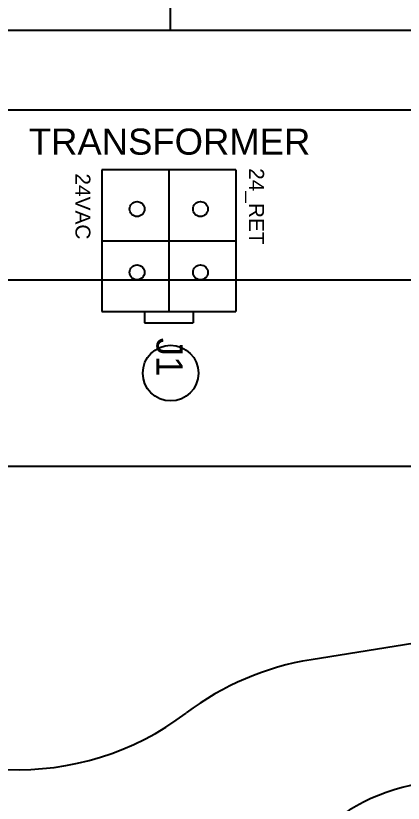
# Model space of a CAD drawing. Header units: inches. Extents: x 1.3 to 19.8, y 1.7 to 13.
# Drawn here: x 14.146 to 15.185, y 9.144 to 11.256 of the extents above; entities that cross this region are included whole.
import ezdxf

# ---------------------------------------------------------------- set-up
doc = ezdxf.new("R2010")
doc.units = ezdxf.units.IN
doc.header["$MEASUREMENT"] = 0
for name, color, linetype in [('45-1523-1', 80, 'Continuous'), ('Clamp', 30, 'Continuous'), ('Panel', 1, 'Continuous'), ('Solenoid', 6, 'Continuous'), ('Text', 50, 'Continuous')]:
    doc.layers.add(name, color=color, linetype=linetype)
doc.styles.get("Standard").update_dxf_attribs({"font": 'arial.ttf'})

msp = doc.modelspace()

# ---------------------------------------------------------------- linework, layer by layer
for p, q in [((14.5615, 11.2172), (14.5615, 12.9971)), ((13.6006, 11.2172), (15.5225, 11.2172))]:
    msp.add_line(p, q)
at = {"layer": '45-1523-1'}
for p, q in [((16.1315, 11.0022), (12.9815, 11.0022)), ((14.7365, 10.8422), (14.3765, 10.8422)), ((14.3765, 10.8422), (14.3765, 10.4622)), ((14.5565, 10.8422), (14.5565, 10.4622)), ((14.7365, 10.8422), (14.7365, 10.4622)), ((14.3765, 10.6522), (14.7365, 10.6522)), ((14.3765, 10.4622), (14.7365, 10.4622)), ((14.4915, 10.4622), (14.4915, 10.4322)), ((14.6215, 10.4622), (14.6215, 10.4322)), ((14.4915, 10.4322), (14.6215, 10.4322))]:
    msp.add_line(p, q, dxfattribs=at)
for centre in [(14.4715, 10.7372), (14.6415, 10.7372), (14.4715, 10.5672), (14.6415, 10.5672)]:
    msp.add_circle(centre, 0.02, dxfattribs=at)
at = {"layer": 'Clamp'}
msp.add_line((15.777, 9.6623), (14.9383, 9.5284), dxfattribs=at)
for centre, radius, start, end in [((15.0565, 8.7878), 0.75, 99.0719, 127.1516), ((14.1506, 9.9833), 0.75, 228.679, 307.1516), ((15.3065, 8.7011), 0.5, 99.0719, 180)]:
    msp.add_arc(centre, radius, start, end, dxfattribs=at)
at = {"layer": 'Panel'}
msp.add_circle((14.5615, 10.2972), 0.0747, dxfattribs=at)
at = {"layer": 'Solenoid'}
for p, q in [((12.7005, 10.5472), (15.1725, 10.5472)), ((15.1725, 10.5472), (16.4225, 10.5472)), ((12.7005, 10.0472), (15.1725, 10.0472)), ((15.1725, 10.0472), (16.4225, 10.0472))]:
    msp.add_line(p, q, dxfattribs=at)

# ---------------------------------------------------------------- texts
at = {"layer": 'Text'}
msp.add_text('TRANSFORMER', height=0.07, dxfattribs=at).set_placement((14.1811, 10.8831))
for s, height, p in [('24_RET', 0.04, (14.7721, 10.847)), ('24VAC', 0.04, (14.3062, 10.8328)), ('J1', 0.07, (14.5235, 10.3919))]:
    msp.add_text(s, height=height, rotation=270, dxfattribs=at).set_placement(p)

doc.saveas('drawing.dxf')
